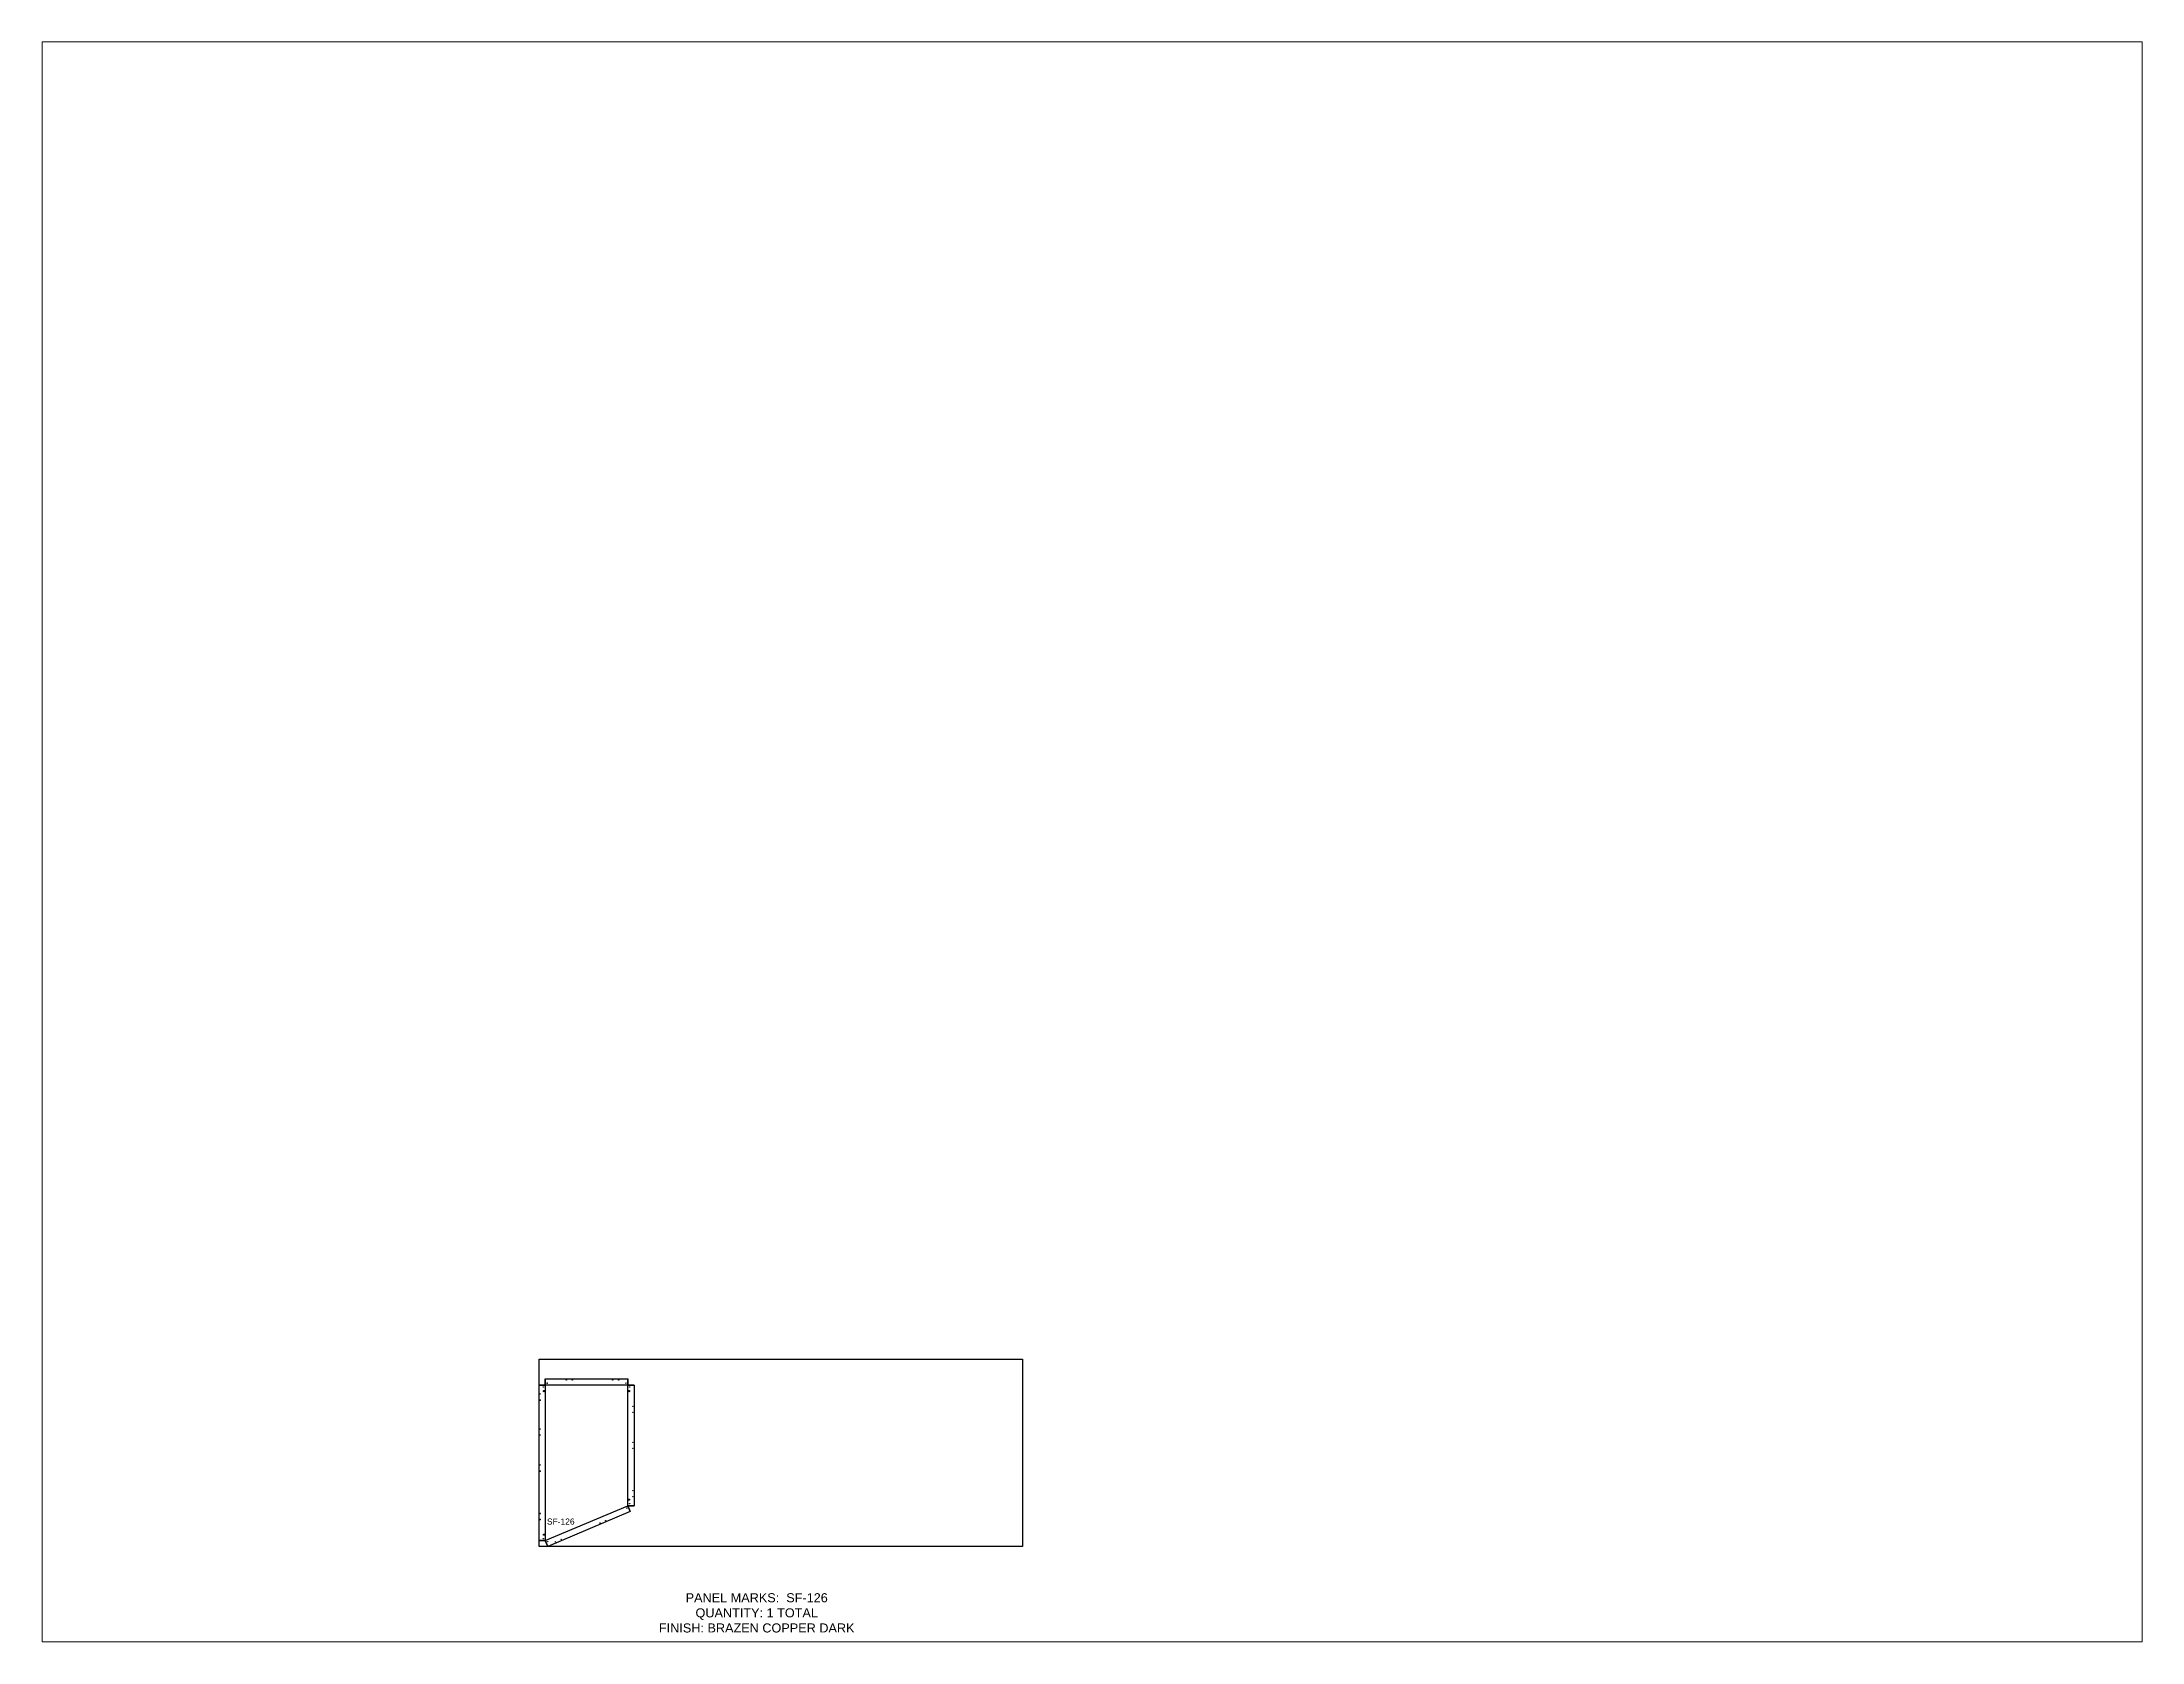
# Paper-space layout 'Layout1' of a CAD drawing. Header units: inches. Extents: x 1.05 to 9.45, y 0.8 to 7.2.
# The model-space entities are those that its viewports show. They can reach past a viewport. Long polylines and large blocks are cut down to what shows.
import ezdxf

# ---------------------------------------------------------------- set-up
doc = ezdxf.new("R2010")
doc.units = ezdxf.units.IN
doc.header["$MEASUREMENT"] = 0
doc.linetypes.add('HIDDEN', pattern=[0.375, 0.25, -0.125])
doc.linetypes.add('PHANTOM', pattern=[2.5, 1.25, -0.25, 0.25, -0.25, 0.25, -0.25])
for name, color, linetype in [('CUT', 7, 'Continuous'), ('DIMS', 1, 'Continuous'), ('HOLES', 6, 'Continuous'), ('ROUT', 1, 'HIDDEN'), ('SHEET', 5, 'PHANTOM'), ('TEXT', 2, 'PHANTOM'), ('V135', 4, 'HIDDEN'), ('WEEPS', 3, 'HIDDEN')]:
    doc.layers.add(name, color=color, linetype=linetype)
doc.styles.get("Standard").update_dxf_attribs({"font": 'arial.ttf'})

msp = doc.modelspace()

# ---------------------------------------------------------------- linework, layer by layer
at = {"layer": 'CUT', "ltscale": 0.25}
msp.add_lwpolyline([(2.87, 0), (2.06, 1.9), (0, 1.9), (0, 53.4), (2.06, 53.4), (2.06, 55.46), (29.37, 55.46), (29.37, 53.4), (31.44, 53.4), (31.44, 13.48), (29.37, 13.48), (30.18, 11.58)], close=True, dxfattribs=at)
at = {"layer": 'HOLES', "ltscale": 0.25}
for centre in [(0.38, 50.4), (1.44, 52.77), (2.69, 54.02), (9.07, 55.09), (11.07, 55.09), (24.37, 55.09), (26.37, 55.09), (28.75, 54.02), (30, 52.77), (0.38, 48.4), (31.06, 46.4), (31.06, 44.4), (0.38, 38.9), (0.38, 36.9), (31.06, 34.48), (31.06, 32.48), (0.38, 26.9), (0.38, 24.9), (30, 14.11), (31.06, 18.48), (31.06, 16.48), (0.38, 10.9), (0.38, 8.9), (20.21, 7.76), (22.05, 8.54), (29.04, 12.66), (1.44, 2.52), (2.88, 1.57), (5.48, 1.52), (7.32, 2.3)]:
    msp.add_circle(centre, 0.0625, dxfattribs=at)
at = {"layer": 'ROUT', "ltscale": 0.25}
msp.add_line((31.44, 53.4), (0, 53.4), dxfattribs=at)
for points in [[(2.06, 55.46), (2.06, 1.9), (29.37, 13.48), (31.44, 13.48)], [(30.18, 11.58), (29.37, 13.48), (29.37, 55.46)]]:
    msp.add_lwpolyline(points, dxfattribs=at)
at = {"layer": 'SHEET'}
msp.add_lwpolyline([(0, 62), (160, 62), (160, 0), (0, 0)], close=True, dxfattribs=at)
at = {"layer": 'V135'}
msp.add_lwpolyline([(0, 1.9), (2.06, 1.9), (2.87, 0)], dxfattribs=at)
at = {"layer": 'WEEPS', "ltscale": 0.25}
for centre in [(1.66, 51.4), (29.78, 51.4), (29.78, 15.48), (1.66, 3.9)]:
    msp.add_circle(centre, 0.188, dxfattribs=at)

# ---------------------------------------------------------------- texts
at = {"layer": 'DIMS', "ltscale": 0.25, "insert": (7.2, 9.23), "char_height": 2, "attachment_point": 2}
msp.add_mtext_dynamic_manual_height_columns('SF-126', width=3.0859, gutter_width=10, heights=[2.07], dxfattribs=at)
at = {"layer": 'TEXT', "insert": (72.05, -22.01), "char_height": 3, "attachment_point": 5}
msp.add_mtext_dynamic_manual_height_columns('\\pxt44;PANEL MARKS:  SF-126\\P\\ptz;QUANTITY: 1 TOTAL\\PFINISH: BRAZEN COPPER DARK', width=199.7409, gutter_width=1, heights=[0], dxfattribs=at)

psp = doc.layouts.get("Layout1")

# ---------------------------------------------------------------- viewports
at = {"layer": 'CUT'}
psp.add_viewport(center=(5.25, 4), size=(8.4, 6.4), view_center_point=(183.0157, 233.1318), view_height=529.538938, dxfattribs=at)

doc.saveas('drawing.dxf')
